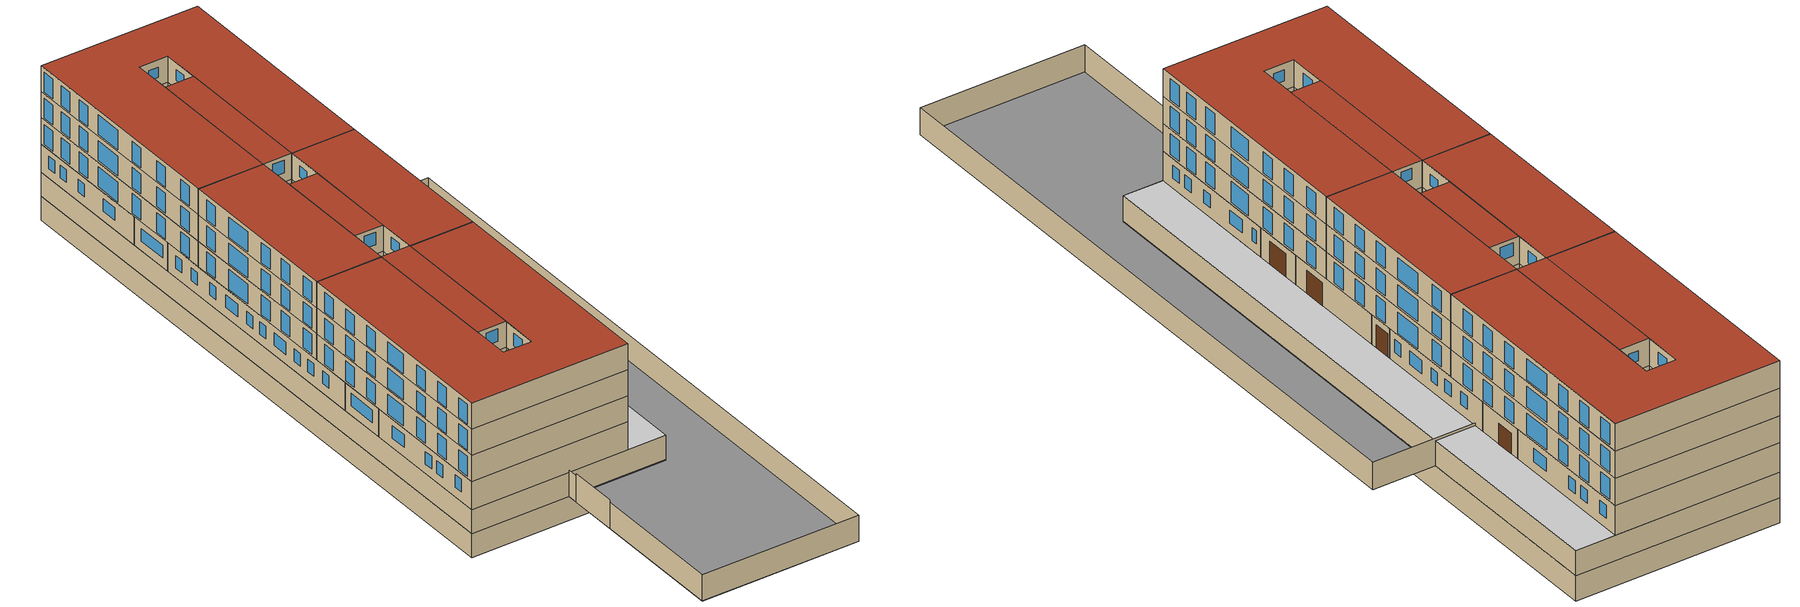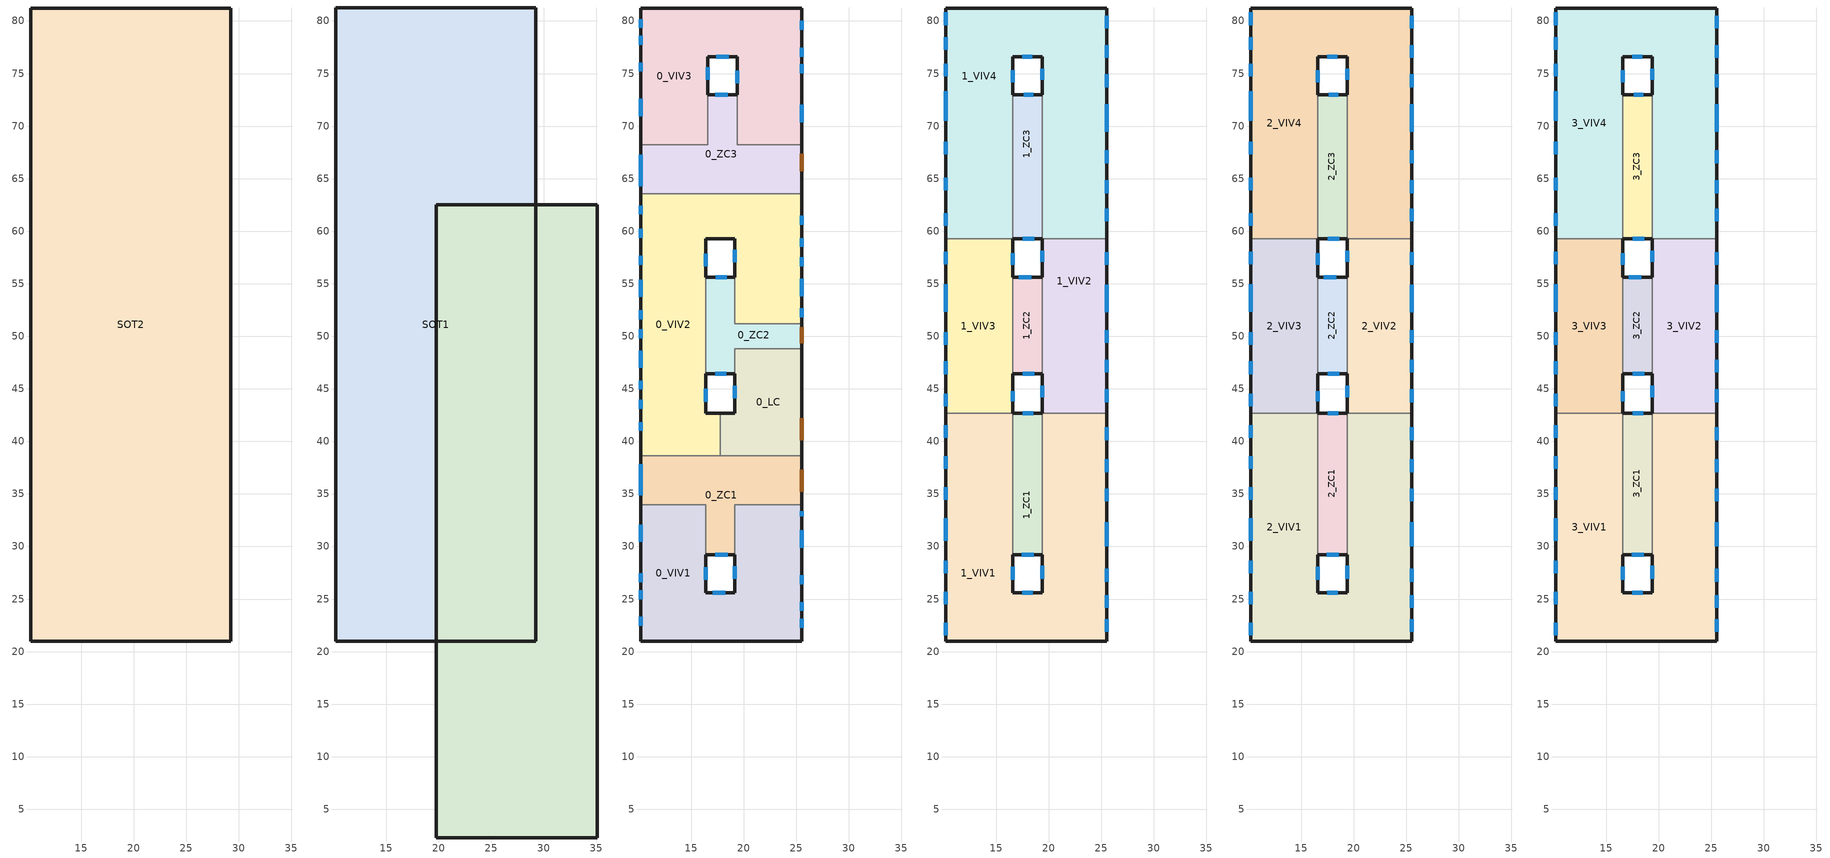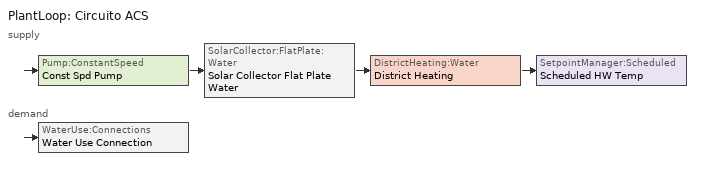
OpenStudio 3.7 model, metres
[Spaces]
SOT2
 floor ground: 29.24,81.24 29.24,20.97 10.24,20.97 10.24,81.24 z-2.3
 wall ground (CTE_Ref_Muro Exterior_zona D): 10.24,81.24 10.24,20.97 29.24,20.97 29.24,81.24 10.24,81.24 z-2.3:0

 floor ground: 35.07,62.53 35.07,2.26 19.77,2.26 19.77,62.53 z0; 35.07,62.53 35.07,2.26 19.77,2.26 19.77,62.53 z0
 wall outside: 19.77,19.93 19.77,15.28 z0:2.7; 19.77,62.53 19.77,2.26 35.07,2.26 35.07,62.53 19.77,62.53 z0:2.5
SOT1
 floor to SOT2: 29.24,81.24 29.24,20.97 10.24,20.97 10.24,81.24 z0
 wall ground (CTE_Ref_Muro Exterior_zona D): 10.24,81.24 10.24,20.97 29.24,20.97 29.24,81.24 z0:2.3
 wall ground (CTE_Ref_Muro Exterior_zona E): 29.24,81.24 10.24,81.24 z0:2.3
 ceiling ground (CTE_Ref_Muro Exterior_zona D): 29.24,20.97 29.24,81.24 25.54,81.24 25.54,20.97 z2.3
 roof outside: 19.18,25.62 19.18,29.21 16.39,29.21 16.39,25.62 z2.3; 19.18,42.69 19.18,46.42 16.39,46.42 16.39,42.69 z2.3; 19.18,55.63 19.18,59.27 16.39,59.27 16.39,55.63 z2.3; 19.39,73 19.39,76.59 16.6,76.59 16.6,73 z2.3
0_VIV3
 floor to SOT1: 10.24,68.22 10.24,81.24 25.54,81.24 25.54,68.22 19.39,68.22 19.39,76.59 16.6,76.59 16.6,68.22 z2.3
 wall outside: 16.6,73 16.6,76.59 19.39,76.59 19.39,73 / 25.54,68.22 25.54,81.24 10.24,81.24 10.24,68.22 z2.3:5
 wall to 0_ZC3: 19.39,73 19.39,68.22 25.54,68.22 / 10.24,68.22 16.6,68.22 16.6,73 z2.3:5
 window: 10.24,72.58 10.24,70.93 / 19.39,75.28 19.39,74.08 / 10.24,78.58 10.24,77.74 / 10.24,76.04 10.24,75.2 / 16.6,74.4 16.6,75.6 / 17.41,76.59 18.61,76.59 / 25.54,75.02 25.54,75.87 / 25.54,79.16 25.54,80 / 10.24,80.18 10.24,79.33 / 25.54,70.37 25.54,72.02 / 25.54,76.62 25.54,77.46 z3.2:4.4
0_ZC3
 floor to SOT1: 10.24,63.57 10.24,68.22 16.6,68.22 16.6,73 19.39,73 19.39,68.22 25.54,68.22 25.54,63.57 z2.3
 wall outside: 19.39,73 16.6,73 / 10.24,68.22 10.24,63.57 / 25.54,63.57 25.54,68.22 z2.3:5
 wall to 0_VIV2: 10.24,63.57 25.54,63.57 z2.3:5
 window: 10.24,67.25 10.24,64.26 / 18.5,73 17.3,73 z3.2:4.4
 door: 25.54,65.72 25.54,67.37 z2.3:4.19
0_VIV2
 floor to SOT1: 25.54,63.57 25.54,51.18 19.18,51.18 19.18,59.27 16.39,59.27 16.39,42.69 17.78,42.69 17.78,38.64 10.24,38.64 10.24,63.57 z2.3
 wall outside: 17.78,42.69 16.39,42.69 16.39,46.42 / 16.39,55.63 16.39,59.27 19.18,59.27 19.18,55.63 / 25.54,51.18 25.54,63.57 / 10.24,63.57 10.24,38.64 z2.3:5
 wall to 0_ZC2: 19.18,55.63 19.18,51.18 25.54,51.18 / 16.39,46.42 16.39,55.63 z2.3:5
 wall to 0_ZC1: 10.24,38.64 17.78,38.64 z2.3:5
 wall to 0_LC: 17.78,38.64 17.78,42.69 z2.3:5
 window: 25.54,53.81 25.54,55.46 / 10.24,60.24 10.24,59.39 / 25.54,51.81 25.54,52.65 / 25.54,60.62 25.54,61.46 / 25.54,58.5 25.54,59.34 / 10.24,41.83 10.24,40.99 / 10.24,62.44 10.24,61.59 / 10.24,57.65 10.24,56.8 / 25.54,56.67 25.54,57.51 / 16.39,56.64 16.39,57.84 / 10.24,50.65 10.24,49.8 / 10.24,45.78 10.24,44.94 / 10.24,55.4 10.24,53.75 / 10.24,43.95 10.24,43.11 / 16.39,43.79 16.39,44.99 / 10.24,52.47 10.24,51.63 / 19.18,58.23 19.18,57.03 / 10.24,48.65 10.24,47 z3.2:4.4
 roof outside: 19.18,55.63 19.39,55.63 19.39,59.27 19.18,59.27 z5
0_ZC2
 floor to SOT1: 19.18,55.63 19.18,51.18 25.54,51.18 25.54,48.8 19.18,48.8 19.18,46.42 16.39,46.42 16.39,55.63 z2.3
 wall outside: 16.39,46.42 19.18,46.42 / 19.18,55.63 16.39,55.63 / 25.54,48.8 25.54,51.18 z2.3:5
 wall to 0_LC: 19.18,46.42 19.18,48.8 25.54,48.8 z2.3:5
 window: 18.4,55.63 17.33,55.63 z3.24:4.31; 17.3,46.42 18.34,46.42 z3.34:4.38
 door: 25.54,49.35 25.54,50.88 z2.3:4.4
0_LC
 floor to SOT1: 25.54,48.8 25.54,38.64 17.78,38.64 17.78,42.69 19.18,42.69 19.18,48.8 z2.3
 wall outside: 19.18,46.42 19.18,42.69 17.78,42.69 / 25.54,38.64 25.54,48.8 z2.3:5
 wall to 0_ZC1: 17.78,38.64 25.54,38.64 z2.3:5
 window: 19.18,45.3 19.18,44.1 z3.2:4.4
 door: 25.54,40.08 25.54,42.18 z2.3:4.4
 roof outside: 19.18,42.69 19.39,42.69 19.39,46.42 19.18,46.42 z5
0_ZC1
 floor to SOT1: 25.54,38.64 25.54,33.99 19.18,33.99 19.18,29.21 16.39,29.21 16.39,33.99 10.24,33.99 10.24,38.64 z2.3
 wall outside: 25.54,33.99 25.54,38.64 / 10.24,38.64 10.24,33.99 / 16.39,29.21 19.18,29.21 z2.3:5
 wall to 0_VIV1: 19.18,29.21 19.18,33.99 25.54,33.99 / 10.24,33.99 16.39,33.99 16.39,29.21 z2.3:5
 window: 10.24,37.84 10.24,34.85 / 17.31,29.21 18.51,29.21 z3.2:4.4
 door: 25.54,35.21 25.54,37.31 z2.3:4.4
0_VIV1
 floor to SOT1: 25.54,33.99 25.54,20.97 10.24,20.97 10.24,33.99 16.39,33.99 16.39,25.62 19.18,25.62 19.18,33.99 z2.3
 wall outside: 19.18,29.21 19.18,25.62 16.39,25.62 16.39,29.21 / 10.24,33.99 10.24,20.97 25.54,20.97 25.54,33.99 z2.3:5
 window: 10.24,32.08 10.24,30.43 / 16.39,26.84 16.39,28.04 / 19.18,28.11 19.18,26.91 / 10.24,23.29 10.24,22.45 / 10.24,27.43 10.24,26.58 / 25.54,29.87 25.54,31.52 / 18.27,25.62 17.07,25.62 / 25.54,32.87 25.54,33.36 / 25.54,26.41 25.54,27.25 / 10.24,25.83 10.24,24.99 / 25.54,22.27 25.54,23.12 / 25.54,23.87 25.54,24.71 z3.2:4.4
 roof outside: 19.39,25.62 19.39,29.21 19.18,29.21 19.18,25.62 z5
1_VIV1
 floor to 0_VIV1: 10.24,20.97 10.24,33.99 16.39,33.99 16.39,25.62 19.39,25.62 19.39,33.99 25.54,33.99 25.54,20.97 z5
 floor ground: 16.39,25.62 16.39,29.21 16.6,29.21 16.6,25.62 z5
 floor to 0_VIV2: 10.24,38.64 10.24,42.69 16.6,42.69 16.6,38.64 z5
 floor to 0_ZC1: 19.39,33.99 19.39,38.64 25.54,38.64 25.54,33.99 z5; 16.39,29.21 16.39,33.99 10.24,33.99 10.24,38.64 16.6,38.64 16.6,29.21 z5
 floor to 0_LC: 19.39,38.64 19.39,42.69 25.54,42.69 25.54,38.64 z5
 wall outside: 10.24,42.69 10.24,20.97 25.54,20.97 25.54,42.69 / 19.39,29.21 19.39,25.62 16.6,25.62 16.6,29.21 z5:7.5
 wall to 1_ZC1: 19.39,42.69 19.39,29.21 / 16.6,29.21 16.6,42.69 z5:7.5
 wall to 1_VIV2: 25.54,42.69 19.39,42.69 z5:7.5
 wall to 1_VIV3: 16.6,42.69 10.24,42.69 z5:7.5
 window: 18.5,25.62 17.48,25.62 z5.89:6.91; 19.39,28.17 19.39,26.93 z5.7:6.94; 16.6,26.85 16.6,28.08 z5.7:6.93; 25.54,21.89 25.54,23.09 / 25.54,24.15 25.54,25.35 / 25.54,26.66 25.54,27.86 / 25.54,30.02 25.54,32.32 / 25.54,34.32 25.54,35.52 / 25.54,37.08 25.54,38.28 / 25.54,40.13 25.54,41.33 / 10.24,41.55 10.24,40.35 / 10.24,38.59 10.24,37.39 / 10.24,35.64 10.24,34.44 / 10.24,32.69 10.24,30.53 / 10.24,28.66 10.24,27.46 / 10.24,25.71 10.24,24.51 / 10.24,22.76 10.24,21.56 z5.2:7.1
1_ZC1
 floor to 0_LC: 19.39,42.69 19.39,38.64 17.78,38.64 17.78,42.69 z5
 floor to 0_ZC1: 19.39,38.64 19.39,33.99 19.18,33.99 19.18,29.21 16.6,29.21 16.6,38.64 z5
 floor to 0_VIV1: 19.39,33.99 19.39,29.21 19.18,29.21 19.18,33.99 z5
 floor to 0_VIV2: 17.78,42.69 17.78,38.64 16.6,38.64 16.6,42.69 z5
 wall outside: 19.39,42.69 16.6,42.69 / 16.6,29.21 19.39,29.21 z5:7.5
 window: 18.55,42.69 17.55,42.69 z6.1:7.1; 17.46,29.21,7.1 17.45,29.21,5.9 18.57,29.21,5.9 18.58,29.21,7.1
1_ZC3
 floor to 0_VIV2: 19.39,63.57 19.39,59.27 16.6,59.27 16.6,63.57 z5
 floor to 0_ZC3: 19.39,73 19.39,63.57 16.6,63.57 16.6,73 z5
 wall outside: 16.6,59.27 19.39,59.27 / 19.39,73 16.6,73 z5:7.5
 wall to 1_VIV4: 19.39,59.27 19.39,73 / 16.6,73 16.6,59.27 z5:7.5
 window: 17.53,59.27 18.65,59.27 z5.91:7.11; 18.55,73 17.64,73 z5.88:6.79
1_ZC2
 floor to 0_LC: 19.39,48.8 19.39,46.42 19.18,46.42 19.18,48.8 z5
 floor to 0_ZC2: 19.18,55.63 19.18,51.18 19.39,51.18 19.39,48.8 19.18,48.8 19.18,46.42 16.6,46.42 16.6,55.63 z5
 floor to 0_VIV2: 19.39,55.63 19.39,51.18 19.18,51.18 19.18,55.63 z5
 wall outside: 19.39,55.63 16.6,55.63 / 16.6,46.42 19.39,46.42 z5:7.5
 wall to 1_VIV3: 16.6,55.63 16.6,46.42 z5:7.5
 wall to 1_VIV2: 19.39,46.42 19.39,55.63 z5:7.5
 window: 18.35,55.63 17.15,55.63 z5.9:7.1; 17.53,46.42,7.11 17.52,46.42,5.91 18.64,46.42,5.91 18.65,46.42,7.11
1_VIV2
 floor to 0_LC: 25.54,48.8 25.54,42.69 19.39,42.69 19.39,48.8 z5
 floor to 0_VIV2: 25.54,59.27 25.54,51.18 19.39,51.18 19.39,59.27 z5
 floor to 0_ZC2: 25.54,51.18 25.54,48.8 19.39,48.8 19.39,51.18 z5
 wall outside: 25.54,42.69 25.54,59.27 / 19.39,59.27 19.39,55.63 / 19.39,46.42 19.39,42.69 z5:7.5
 wall to 1_VIV4: 25.54,59.27 19.39,59.27 z5:7.5
 window: 19.39,45.28 19.39,44.19 z5.85:6.94; 19.39,58.14 19.39,57.11 z5.86:6.89; 25.54,43.75 25.54,44.95 / 25.54,46.58 25.54,47.78 / 25.54,49.37 25.54,50.57 / 25.54,52.26 25.54,54.88 / 25.54,56.82 25.54,58.02 z5.2:7.1
1_VIV3
 floor ground: 16.6,46.42 16.6,42.69 16.39,42.69 16.39,46.42 z5; 16.6,59.27 16.6,55.63 16.39,55.63 16.39,59.27 z5
 floor to 0_ZC2: 16.6,55.63 16.6,46.42 16.39,46.42 16.39,55.63 z5
 floor to 0_VIV2: 16.39,59.27 16.39,42.69 10.24,42.69 10.24,59.27 z5
 wall outside: 10.24,59.27 10.24,42.69 / 16.6,55.63 16.6,59.27 / 16.6,42.69 16.6,46.42 z5:7.5
 wall to 1_VIV4: 16.6,59.27 10.24,59.27 z5:7.5
 window: 16.6,43.8 16.6,44.79 z5.82:6.81; 16.6,56.83 16.6,57.91 z5.73:6.81; 10.24,58.07 10.24,56.87 / 10.24,54.96 10.24,52.33 / 10.24,50.41 10.24,49.21 / 10.24,47.61 10.24,46.41 / 10.24,44.55 10.24,43.35 z5.2:7.1
1_VIV4
 floor to 0_VIV2: 16.6,63.57 16.6,59.27 10.24,59.27 10.24,63.57 z5; 25.54,63.57 25.54,59.27 19.39,59.27 19.39,63.57 z5
 floor to 0_VIV3: 25.54,81.24 25.54,68.22 19.39,68.22 19.39,76.59 16.6,76.59 16.6,68.22 10.24,68.22 10.24,81.24 z5
 floor to 0_ZC3: 25.54,68.22 25.54,63.57 19.39,63.57 19.39,68.22 z5; 16.6,68.22 16.6,63.57 10.24,63.57 10.24,68.22 z5
 wall outside: 25.54,59.27 25.54,81.24 10.24,81.24 10.24,59.27 / 16.6,73 16.6,76.59 19.39,76.59 19.39,73 z5:7.5
 window: 16.6,74.18 16.6,75.31 z5.76:6.89; 17.49,76.59 18.46,76.59 z5.82:6.79; 19.39,75.44 19.39,74.41 z5.78:6.81; 25.54,60.94 25.54,62.14 / 25.54,63.63 25.54,64.83 / 25.54,66.49 25.54,67.69 / 25.54,73.71 25.54,74.91 / 25.54,76.5 25.54,77.7 / 25.54,79.31 25.54,80.51 / 25.54,69.44 25.54,72.07 / 10.24,80.82 10.24,79.62 / 10.24,78.46 10.24,77.26 / 10.24,75.93 10.24,74.73 / 10.24,73.3 10.24,70.51 / 10.24,68.5 10.24,67.3 / 10.24,65.08 10.24,63.88 / 10.24,61.7 10.24,60.5 z5.2:7.1
2_VIV1
 floor to 1_VIV1: 10.24,20.97 10.24,42.69 16.6,42.69 16.6,25.62 19.39,25.62 19.39,42.69 25.54,42.69 25.54,20.97 z7.5
 wall outside: 10.24,42.69 10.24,20.97 25.54,20.97 25.54,42.69 / 19.39,29.21 19.39,25.62 16.6,25.62 16.6,29.21 z7.5:10
 wall to 2_VIV2: 25.54,42.69 19.39,42.69 z7.5:10
 wall to 2_VIV3: 16.6,42.69 10.24,42.69 z7.5:10
 wall to 2_ZC1: 19.39,42.69 19.39,29.21 / 16.6,29.21 16.6,42.69 z7.5:10
 window: 25.54,40.13 25.54,41.33 / 10.24,32.69 10.24,30.53 / 25.54,37.08 25.54,38.28 / 10.24,41.55 10.24,40.35 / 25.54,34.32 25.54,35.52 / 10.24,25.71 10.24,24.51 / 10.24,35.64 10.24,34.44 / 10.24,38.59 10.24,37.39 / 25.54,26.66 25.54,27.86 / 25.54,21.89 25.54,23.09 / 25.54,24.15 25.54,25.35 / 25.54,30.02 25.54,32.32 / 10.24,22.76 10.24,21.56 / 10.24,28.66 10.24,27.46 z7.7:9.6; 16.6,26.85 16.6,28.08 z8.2:9.43; 18.5,25.62 17.48,25.62 z8.39:9.41; 19.39,28.17 19.39,26.93 z8.2:9.44
2_VIV4
 floor to 1_VIV4: 25.54,81.24 25.54,59.27 19.39,59.27 19.39,76.59 16.6,76.59 16.6,59.27 10.24,59.27 10.24,81.24 z7.5
 wall outside: 16.6,73 16.6,76.59 19.39,76.59 19.39,73 / 25.54,59.27 25.54,81.24 10.24,81.24 10.24,59.27 z7.5:10
 wall to 2_VIV3: 10.24,59.27 16.6,59.27 z7.5:10
 wall to 2_ZC3: 19.39,73 19.39,59.27 / 16.6,59.27 16.6,73 z7.5:10
 wall to 2_VIV2: 19.39,59.27 25.54,59.27 z7.5:10
 window: 25.54,63.63 25.54,64.83 / 10.24,68.5 10.24,67.3 / 25.54,76.5 25.54,77.7 / 25.54,79.31 25.54,80.51 / 10.24,65.08 10.24,63.88 / 25.54,66.49 25.54,67.69 / 10.24,75.93 10.24,74.73 / 10.24,78.46 10.24,77.26 / 25.54,69.44 25.54,72.07 / 25.54,60.94 25.54,62.14 / 25.54,73.71 25.54,74.91 / 10.24,73.3 10.24,70.51 / 10.24,61.7 10.24,60.5 / 10.24,80.82 10.24,79.62 z7.7:9.6; 17.49,76.59 18.46,76.59 z8.32:9.29; 19.39,75.44 19.39,74.41 z8.28:9.31; 16.6,74.18 16.6,75.31 z8.26:9.39
2_VIV3
 floor to 1_VIV3: 16.6,59.27 16.6,42.69 10.24,42.69 10.24,59.27 z7.5
 wall outside: 16.6,42.69 16.6,46.42 / 10.24,59.27 10.24,42.69 / 16.6,55.63 16.6,59.27 z7.5:10
 wall to 2_ZC2: 16.6,46.42 16.6,55.63 z7.5:10
 window: 10.24,58.07 10.24,56.87 / 10.24,54.96 10.24,52.33 / 10.24,50.41 10.24,49.21 / 10.24,44.55 10.24,43.35 / 10.24,47.61 10.24,46.41 z7.7:9.6; 16.6,43.8 16.6,44.79 z8.32:9.31; 16.6,56.83 16.6,57.91 z8.23:9.31
2_VIV2
 floor to 1_VIV2: 25.54,59.27 25.54,42.69 19.39,42.69 19.39,59.27 z7.5
 wall outside: 19.39,59.27 19.39,55.63 / 25.54,42.69 25.54,59.27 / 19.39,46.42 19.39,42.69 z7.5:10
 wall to 2_ZC2: 19.39,55.63 19.39,46.42 z7.5:10
 window: 19.39,45.28 19.39,44.19 z8.35:9.44; 25.54,46.58 25.54,47.78 / 25.54,49.37 25.54,50.57 / 25.54,43.75 25.54,44.95 / 25.54,56.82 25.54,58.02 / 25.54,52.26 25.54,54.88 z7.7:9.6; 19.39,58.14 19.39,57.11 z8.36:9.39
2_ZC3
 floor to 1_ZC3: 19.39,73 19.39,59.27 16.6,59.27 16.6,73 z7.5
 wall outside: 16.6,59.27 19.39,59.27 / 19.39,73 16.6,73 z7.5:10
 window: 17.53,59.27 18.65,59.27 z8.41:9.61; 18.55,73 17.64,73 z8.38:9.29
2_ZC2
 floor to 1_ZC2: 19.39,55.63 19.39,46.42 16.6,46.42 16.6,55.63 z7.5
 wall outside: 19.39,55.63 16.6,55.63 / 16.6,46.42 19.39,46.42 z7.5:10
 window: 18.35,55.63 17.15,55.63 z8.4:9.6; 17.53,46.42,9.61 17.52,46.42,8.41 18.64,46.42,8.41 18.65,46.42,9.61
2_ZC1
 floor to 1_ZC1: 19.39,42.69 19.39,29.21 16.6,29.21 16.6,42.69 z7.5
 wall outside: 16.6,29.21 19.39,29.21 / 19.39,42.69 16.6,42.69 z7.5:10
 window: 18.55,42.69 17.55,42.69 z8.6:9.6; 17.46,29.21,9.6 17.45,29.21,8.4 18.57,29.21,8.4 18.58,29.21,9.6
3_VIV2
 floor to 2_VIV2: 25.54,59.27 25.54,42.69 19.39,42.69 19.39,59.27 z10
 wall outside: 19.39,59.27 19.39,55.63 / 25.54,42.69 25.54,59.27 / 19.39,46.42 19.39,42.69 z10:12.5
 wall to 3_ZC2: 19.39,55.63 19.39,46.42 z10:12.5
 wall to 3_VIV1: 19.39,42.69 25.54,42.69 z10:12.5
 wall to 3_VIV4: 25.54,59.27 19.39,59.27 z10:12.5
 window: 19.39,45.28 19.39,44.19 z10.85:11.94; 25.54,46.58 25.54,47.78 / 25.54,49.37 25.54,50.57 / 25.54,43.75 25.54,44.95 / 25.54,56.82 25.54,58.02 / 25.54,52.26 25.54,54.88 z10.2:12.1; 19.39,58.14 19.39,57.11 z10.86:11.89
 roof outside: 25.54,42.69 25.54,59.27 19.39,59.27 19.39,42.69 z12.5
3_ZC3
 floor to 2_ZC3: 19.39,73 19.39,59.27 16.6,59.27 16.6,73 z10
 wall outside: 16.6,59.27 19.39,59.27 / 19.39,73 16.6,73 z10:12.5
 wall to 3_VIV4: 19.39,59.27 19.39,73 / 16.6,73 16.6,59.27 z10:12.5
 window: 17.53,59.27 18.65,59.27 z10.91:12.11; 18.55,73 17.64,73 z10.88:11.79
 roof outside: 19.39,59.27 19.39,73 16.6,73 16.6,59.27 z12.5
3_VIV4
 floor to 2_VIV4: 25.54,81.24 25.54,59.27 19.39,59.27 19.39,76.59 16.6,76.59 16.6,59.27 10.24,59.27 10.24,81.24 z10
 wall outside: 16.6,73 16.6,76.59 19.39,76.59 19.39,73 / 25.54,59.27 25.54,81.24 10.24,81.24 10.24,59.27 z10:12.5
 wall to 3_VIV3: 10.24,59.27 16.6,59.27 z10:12.5
 window: 25.54,63.63 25.54,64.83 / 10.24,68.5 10.24,67.3 / 25.54,76.5 25.54,77.7 / 25.54,79.31 25.54,80.51 / 10.24,65.08 10.24,63.88 / 25.54,66.49 25.54,67.69 / 10.24,75.93 10.24,74.73 / 10.24,78.46 10.24,77.26 / 25.54,69.44 25.54,72.07 / 25.54,60.94 25.54,62.14 / 25.54,73.71 25.54,74.91 / 10.24,73.3 10.24,70.51 / 10.24,61.7 10.24,60.5 / 10.24,80.82 10.24,79.62 z10.2:12.1; 17.49,76.59 18.46,76.59 z10.82:11.79; 19.39,75.44 19.39,74.41 z10.78:11.81; 16.6,74.18 16.6,75.31 z10.76:11.89
 roof outside: 25.54,59.27 25.54,81.24 10.24,81.24 10.24,59.27 16.6,59.27 16.6,76.59 19.39,76.59 19.39,59.27 z12.5
3_ZC1
 floor to 2_ZC1: 19.39,42.69 19.39,29.21 16.6,29.21 16.6,42.69 z10
 wall outside: 16.6,29.21 19.39,29.21 / 19.39,42.69 16.6,42.69 z10:12.5
 wall to 3_VIV1: 19.39,29.21 19.39,42.69 / 16.6,42.69 16.6,29.21 z10:12.5
 window: 18.55,42.69 17.55,42.69 z11.1:12.1; 17.46,29.21,12.1 17.45,29.21,10.9 18.57,29.21,10.9 18.58,29.21,12.1
 roof outside: 19.39,29.21 19.39,42.69 16.6,42.69 16.6,29.21 z12.5
3_VIV3
 floor to 2_VIV3: 16.6,59.27 16.6,42.69 10.24,42.69 10.24,59.27 z10
 wall outside: 16.6,42.69 16.6,46.42 / 10.24,59.27 10.24,42.69 / 16.6,55.63 16.6,59.27 z10:12.5
 wall to 3_ZC2: 16.6,46.42 16.6,55.63 z10:12.5
 wall to 3_VIV1: 10.24,42.69 16.6,42.69 z10:12.5
 window: 10.24,58.07 10.24,56.87 / 10.24,54.96 10.24,52.33 / 10.24,50.41 10.24,49.21 / 10.24,44.55 10.24,43.35 / 10.24,47.61 10.24,46.41 z10.2:12.1; 16.6,43.8 16.6,44.79 z10.82:11.81; 16.6,56.83 16.6,57.91 z10.73:11.81
 roof outside: 16.6,42.69 16.6,59.27 10.24,59.27 10.24,42.69 z12.5
3_ZC2
 floor to 2_ZC2: 19.39,55.63 19.39,46.42 16.6,46.42 16.6,55.63 z10
 wall outside: 19.39,55.63 16.6,55.63 / 16.6,46.42 19.39,46.42 z10:12.5
 window: 18.35,55.63 17.15,55.63 z10.9:12.1; 17.53,46.42,12.11 17.52,46.42,10.91 18.64,46.42,10.91 18.65,46.42,12.11
 roof outside: 19.39,46.42 19.39,55.63 16.6,55.63 16.6,46.42 z12.5
3_VIV1
 floor to 2_VIV1: 10.24,20.97 10.24,42.69 16.6,42.69 16.6,25.62 19.39,25.62 19.39,42.69 25.54,42.69 25.54,20.97 z10
 wall outside: 10.24,42.69 10.24,20.97 25.54,20.97 25.54,42.69 / 19.39,29.21 19.39,25.62 16.6,25.62 16.6,29.21 z10:12.5
 window: 25.54,40.13 25.54,41.33 / 10.24,32.69 10.24,30.53 / 25.54,37.08 25.54,38.28 / 10.24,41.55 10.24,40.35 / 25.54,34.32 25.54,35.52 / 10.24,25.71 10.24,24.51 / 10.24,35.64 10.24,34.44 / 10.24,38.59 10.24,37.39 / 25.54,26.66 25.54,27.86 / 25.54,21.89 25.54,23.09 / 25.54,24.15 25.54,25.35 / 25.54,30.02 25.54,32.32 / 10.24,22.76 10.24,21.56 / 10.24,28.66 10.24,27.46 z10.2:12.1; 16.6,26.85 16.6,28.08 z10.7:11.93; 18.5,25.62 17.48,25.62 z10.89:11.91; 19.39,28.17 19.39,26.93 z10.7:11.94
 roof outside: 10.24,42.69 10.24,20.97 25.54,20.97 25.54,42.69 19.39,42.69 19.39,25.62 16.6,25.62 16.6,42.69 z12.5
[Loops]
PlantLoop 'Circuito ACS'
 supply: Pump:ConstantSpeed 'Const Spd Pump' > SolarCollector:FlatPlate:Water 'Solar Collector Flat Plate Water' > DistrictHeating:Water 'District Heating' > SetpointManager:Scheduled 'Scheduled HW Temp'
 demand: WaterUse:Connections 'Water Use Connection'
[Site]
D3_peninsula: Latitude {deg}=40.68; Longitude {deg}=-4.13; Time Zone {hr}=1; Elevation {m}=667; Terrain=City
[Building]
CTE_PLURIF_BLOQUE_4_ALTURAS: North Axis {deg}=0; Space Type=CTE_AR24B; Default Construction Set=CTE_EdificioReferencia_zonaD; Default Schedule Set=CTE_R24B; Standards Number of Stories=6; Standards Number of Above Ground Stories=4; Nominal Floor to Ceiling Height {m}=2.5
[ClimateZones]
Climate Zone Institution Name 1=ASHRAE; Climate Zone Document Name 1=ANSI/ASHRAE Standard 169; Climate Zone Document Year 1=2006; Climate Zone Institution Name 2=CEC; Climate Zone Document Name 2=California Climate Zone Descriptions; Climate Zone Document Year 2=1995
[SizingPeriod:DesignDay] Barometric Pressure {Pa}=100965; Wind Speed {m/s}=2.8; Wind Direction {deg}=0; Rain Indicator=No; Snow Indicator=No; Day of Month=15; Humidity Condition Type=DewPoint; Dry-Bulb Temperature Range Modifier Type=DefaultMultipliers; Solar Model Indicator=ASHRAEClearSky
Name | Maximum Dry-Bulb Temperature {C} | Daily Dry-Bulb Temperature Range {deltaC} | Sky Clearness | Month | Day Type | Daylight Saving Time Indicator | Wetbulb or DewPoint at Maximum Dry-Bulb {C}
Winter 0.4% Dry Bulb Temperature | 6.7 | 9.8 | 0 | 1 | WinterDesignDay | No | -4.9
Summer 99.6% Dry Bulb Temperature | 34.1 | 12.6 | 1 | 7 | SummerDesignDay | Yes | 10.7
[Material] Thermal Absorptance=0.6; Solar Absorptance=0.6; Visible Absorptance=0.6
Name | Roughness | Thickness {m} | Conductivity {W/m-K} | Density {kg/m3} | Specific Heat {J/kg-K}
0_Mobiliario_Residencial | MediumRough | 0.1 | 1000 | 450 | 1200
FU entrevigado cerámico [h 250 mm] | Rough | 0.25 | 0.893 | 1220 | 1000
Hormigón con otros áridos ligeros [d 1600] | Rough | 0.02 | 0.59 | 1600 | 1000
Losa maciza de hormigón [d 2500 / h 200 mm] | Rough | 0.2 | 2.5 | 2500 | 1000
Mortero de cemento o cal para albañilería y para revoco o enlucido [1800 < d < 2000] | Rough | 0.02 | 1.3 | 1900 | 1000
Plaqueta o baldosa cerámica | Rough | 0.02 | 1 | 2000 | 800
CTE_Ref_FU entrevigado cerámico [h 250 mm] | Rough | 0.25 | 1.67 | 1660 | 1000
CTE_Ref_Mortero de cemento o cal para albañilería y para revoco o enlucido [1800 < d < 2000] | Rough | 0.015 | 1.3 | 1900 | 1000
CTE_Ref_Plaqueta o baldosa cerámica | Rough | 0.015 | 1 | 2000 | 800
CTE_Ref_Enlucido de yeso [1000 < d < 1300] | Rough | 0.015 | 0.57 | 1100 | 1000
CTE_Ref_Fábrica de ladrillo cerámico perforado de medio pie [80 mm < G <= 100 mm] | Rough | 0.115 | 0.5 | 900 | 1000
CTE_Ref_Fábrica de tabique cerámico de LH sencillo [40 mm < e < 60 mm] | Rough | 0.04 | 0.4 | 920 | 1000
[WindowMaterial:SimpleGlazingSystem]
CTE_Ref_Vidrio_zona D_1.31: U-Factor {W/m2-K}=1.31; Solar Heat Gain Coefficient=0.75
[WindowMaterial:Shade]
CTE_Sombra estacional_Persiana: Solar Transmittance=0.7; Solar Reflectance=0.1; Visible Transmittance=0.7; Visible Reflectance=0.1; Thermal Hemispherical Emissivity=0.15; Thermal Transmittance=0.7; Thickness {m}=0.000999998; Conductivity {W/m-K}=0.1; Shade to Glass Distance {m}=0.05; Airflow Permeability=0.7
[Material:NoMass] Roughness=Smooth; Thermal Absorptance=0.6; Solar Absorptance=0.6; Visible Absorptance=0.6
Name | Thermal Resistance {m2-K/W}
Material Aislamiento Referencia Zona D_Cubiertas | 2.224
Material Aislamiento Referencia Zona D_Muros | 0.977
Material Aislamiento Referencia Zona D_Suelos | 1.764
Material Aislamiento Referencia Zona E_Muros | 1.216
[Construction]
CTE_Ref_Huecos_zona D: CTE_Ref_Vidrio_zona D_1.31
CTE_Ref_Huecos_zona D_con_persiana: CTE_Sombra estacional_Persiana, CTE_Ref_Vidrio_zona D_1.31
CTE_Ref_Cubierta_zona D: Plaqueta o baldosa cerámica, Mortero de cemento o cal para albañilería y para revoco o enlucido [1800 < d < 2000], Material Aislamiento Referencia Zona D_Cubiertas, Hormigón con otros áridos ligeros [d 1600], FU entrevigado cerámico [h 250 mm]
CTE_Ref_Forjado interior_Suelo: CTE_Ref_FU entrevigado cerámico [h 250 mm], CTE_Ref_Mortero de cemento o cal para albañilería y para revoco o enlucido [1800 < d < 2000], CTE_Ref_Plaqueta o baldosa cerámica
CTE_Ref_Forjado interior_Techo: CTE_Ref_Plaqueta o baldosa cerámica, CTE_Ref_Mortero de cemento o cal para albañilería y para revoco o enlucido [1800 < d < 2000], CTE_Ref_FU entrevigado cerámico [h 250 mm]
CTE_Ref_Muro Exterior_zona D: CTE_Ref_Mortero de cemento o cal para albañilería y para revoco o enlucido [1800 < d < 2000], CTE_Ref_Fábrica de ladrillo cerámico perforado de medio pie [80 mm < G <= 100 mm], Material Aislamiento Referencia Zona D_Muros, CTE_Ref_Fábrica de tabique cerámico de LH sencillo [40 mm < e < 60 mm], CTE_Ref_Enlucido de yeso [1000 < d < 1300]
CTE_Ref_Muro Exterior_zona E: CTE_Ref_Mortero de cemento o cal para albañilería y para revoco o enlucido [1800 < d < 2000], CTE_Ref_Fábrica de ladrillo cerámico perforado de medio pie [80 mm < G <= 100 mm], Material Aislamiento Referencia Zona E_Muros, CTE_Ref_Fábrica de tabique cerámico de LH sencillo [40 mm < e < 60 mm], CTE_Ref_Enlucido de yeso [1000 < d < 1300]
CTE_Ref_Partición interior: CTE_Ref_Enlucido de yeso [1000 < d < 1300], CTE_Ref_Fábrica de tabique cerámico de LH sencillo [40 mm < e < 60 mm], CTE_Ref_Enlucido de yeso [1000 < d < 1300]
CTE_Ref_Suelo_zona D: Losa maciza de hormigón [d 2500 / h 200 mm], Material Aislamiento Referencia Zona D_Suelos, CTE_Ref_Mortero de cemento o cal para albañilería y para revoco o enlucido [1800 < d < 2000], CTE_Ref_Plaqueta o baldosa cerámica
CTE_Res_Mobiliario: 0_Mobiliario_Residencial
[DefaultConstructionSet]
CTE_EdificioReferencia_zonaD: Default Exterior Surface Constructions=Default Surface Constructions 10; Default Interior Surface Constructions=Default Surface Constructions 11; Default Ground Contact Surface Constructions=Default Surface Constructions 12; Default Exterior SubSurface Constructions=Default Sub Surface Constructions 7; Default Interior SubSurface Constructions=Default Sub Surface Constructions 8; Interior Partition Construction=CTE_Ref_Partición interior
[DefaultSurfaceConstructions]
Name | Floor Construction | Wall Construction | Roof Ceiling Construction
Default Surface Constructions 10 | CTE_Ref_Suelo_zona D | CTE_Ref_Muro Exterior_zona D | CTE_Ref_Cubierta_zona D
Default Surface Constructions 11 | CTE_Ref_Forjado interior_Suelo | CTE_Ref_Partición interior | CTE_Ref_Forjado interior_Techo
Default Surface Constructions 12 | CTE_Ref_Suelo_zona D
[DefaultSubSurfaceConstructions]
Name | Fixed Window Construction | Operable Window Construction | Door Construction | Glass Door Construction | Overhead Door Construction | Skylight Construction
Default Sub Surface Constructions 7 | CTE_Ref_Huecos_zona D | CTE_Ref_Huecos_zona D | CTE_Ref_Huecos_zona D | CTE_Ref_Huecos_zona D | CTE_Ref_Huecos_zona D | CTE_Ref_Huecos_zona D
Default Sub Surface Constructions 8
[People:Definition] Fraction Radiant=0.3
Name | Number of People Calculation Method | Space Floor Area per Person {m2/person} | Number of People {people}
CTER24B_QOCUB | Area/Person | 30
CTE_QNOHABIT | People |  | 0
[ElectricEquipment:Definition]
CTER24B_QEQUB: Design Level Calculation Method=Watts/Area; Watts per Space Floor Area {W/m2}=2.2; Fraction Latent=0; Fraction Radiant=0.7; Fraction Lost=0
[DesignSpecification:OutdoorAir]
CTER24B_DVEN: Outdoor Air Method=Sum; Outdoor Air Flow per Person {m3/s-person}=0; Outdoor Air Flow Air Changes per Hour {1/hr}=4; Outdoor Air Flow Rate Fraction Schedule=CTER24B_HVEN
[InternalMass:Definition]
CTER24B_QMOB: Construction=CTE_Res_Mobiliario; Design Level Calculation Method=SurfaceArea/Area; Surface Area per Space Floor Area=1
[WaterUse:Equipment:Definition]
CTER24B_QACS: Peak Flow Rate {m3/s}=1.278e-06; Target Temperature Schedule=CTER24B_ACS_TemperaturaConsumo
[DefaultScheduleSet] Infiltration Schedule=CTER24B_HINF
Name | Number of People Schedule | People Activity Level Schedule | Lighting Schedule | Electric Equipment Schedule | Hot Water Equipment Schedule
CTE_R24B | CTER24B_HOCU | CTER24B_HACT | CTER24B_HILU | CTER24B_HEQU | CTER24B_ACS_Demanda
CTE_NOHABITA | CTE_HNOHABIT
[Lights:Definition]
CTER24B_QILU: Design Level Calculation Method=Watts/Area; Watts per Space Floor Area {W/m2}=2.2; Fraction Radiant=0.8
[SpaceType]
Name | Default Schedule Set | Design Specification Outdoor Air Object
CTE_AR24B | CTE_R24B | CTER24B_DVEN
CTE_NOHABITA | CTE_NOHABITA
[People]
Name | People Definition | Space or SpaceType | Activity Level Schedule
People 1 | CTER24B_QOCUB | CTE_AR24B
People 32 | CTE_QNOHABIT | CTE_NOHABITA | CTER24B_HACT
[Lights]
Lights 1: Lights Definition=CTER24B_QILU; Space or SpaceType=CTE_AR24B
[ElectricEquipment]
Electric Equipment 1: Electric Equipment Definition=CTER24B_QEQUB; Space or SpaceType=CTE_AR24B
[InternalMass]
Internal Mass 1: Internal Mass Definition=CTER24B_QMOB; Space or SpaceType=CTE_AR24B
[ThermostatSetpoint:DualSetpoint] Heating Setpoint Temperature Schedule=CTER24B_TCAL; Cooling Setpoint Temperature Schedule=CTER24B_TREF
Thermostat Setpoint Dual Setpoint 43; Thermostat Setpoint Dual Setpoint 44; Thermostat Setpoint Dual Setpoint 45; Thermostat Setpoint Dual Setpoint 46; Thermostat Setpoint Dual Setpoint 47; Thermostat Setpoint Dual Setpoint 48; Thermostat Setpoint Dual Setpoint 49; Thermostat Setpoint Dual Setpoint 50; Thermostat Setpoint Dual Setpoint 51; Thermostat Setpoint Dual Setpoint 52; Thermostat Setpoint Dual Setpoint 53; Thermostat Setpoint Dual Setpoint 54; Thermostat Setpoint Dual Setpoint 55; Thermostat Setpoint Dual Setpoint 56; Thermostat Setpoint Dual Setpoint 57; Thermostat Setpoint Dual Setpoint 58; Thermostat Setpoint Dual Setpoint 59; Thermostat Setpoint Dual Setpoint 60; Thermostat Setpoint Dual Setpoint 61; Thermostat Setpoint Dual Setpoint 62; Thermostat Setpoint Dual Setpoint 63; Thermostat Setpoint Dual Setpoint 64; Thermostat Setpoint Dual Setpoint 65; Thermostat Setpoint Dual Setpoint 66; Thermostat Setpoint Dual Setpoint 67; Thermostat Setpoint Dual Setpoint 68; Thermostat Setpoint Dual Setpoint 69; Thermostat Setpoint Dual Setpoint 70
[ShadingControl]
Shading Control 117: Shading Type=ExteriorShade; Construction with Shading=CTE_Ref_Huecos_zona D_con_persiana; Shading Device Material=CTE_Sombra estacional_Persiana; Shading Control Type=OnIfScheduleAllows; Schedule=CTER24B_SombraEstacional; Shading Control Is Scheduled=Yes; Multiple Surface Control Type=Sequential; Sub Surface Name 1=Sub Surface 12
[BuildingStory]
Name | Nominal Z Coordinate {m}
Planta 0 | 0
Planta 1 | 2.5
Planta 2 | 5
Planta 3 | 7.5
Sotano -1 | -2.3
Sotano -2 | -4.6
[WaterUse:Equipment] Water Use Equipment Definition=CTER24B_QACS; Flow Rate Fraction Schedule=CTER24B_ACS_Demanda
Name | Space
Water Fixture
Water Fixture 1 | 1_VIV1
[Space] Default Construction Set=CTE_EdificioReferencia_zonaD; Default Schedule Set=CTE_R24B
Name | Space Type | Building Story | Thermal Zone
1_VIV1 | CTE_AR24B | Planta 1 | Thermal Zone: 1_VIV1
1_ZC1 |  | Planta 1 | Thermal Zone: 1_ZC1
1_ZC3 |  | Planta 1 | Thermal Zone: 1_ZC3
1_ZC2 |  | Planta 1 | Thermal Zone: 1_ZC2
1_VIV2 |  | Planta 1 | Thermal Zone: 1_VIV2
1_VIV3 |  | Planta 1 | Thermal Zone: 1_VIV3
1_VIV4 |  | Planta 1 | Thermal Zone: 1_VIV4
2_VIV1 |  | Planta 2 | Thermal Zone: 2_VIV1
2_VIV4 |  | Planta 2 | Thermal Zone: 2_VIV4
2_VIV3 |  | Planta 2 | Thermal Zone: 2_VIV3
2_VIV2 |  | Planta 2 | Thermal Zone: 2_VIV2
2_ZC3 |  | Planta 2 | Thermal Zone: 2_ZC3
2_ZC2 |  | Planta 2 | Thermal Zone: 2_ZC2
2_ZC1 |  | Planta 2 | Thermal Zone: 2_ZC1
3_VIV2 |  | Planta 3 | Thermal Zone: 3_VIV2
3_ZC3 |  | Planta 3 | Thermal Zone: 3_ZC3
3_VIV4 |  | Planta 3 | Thermal Zone: 3_VIV4
3_ZC1 |  | Planta 3 | Thermal Zone: 3_ZC1
3_VIV3 |  | Planta 3 | Thermal Zone: 3_VIV3
3_ZC2 |  | Planta 3 | Thermal Zone: 3_ZC2
3_VIV1 |  | Planta 3 | Thermal Zone: 3_VIV1
SOT1 | CTE_NOHABITA | Sotano -1 | Thermal Zone: SOT1
SOT2 | CTE_NOHABITA | Sotano -2 | Thermal Zone: SOT2
0_VIV3 |  | Planta 0 | Thermal Zone: 0_VIV3
0_ZC3 |  | Planta 0 | Thermal Zone: 0_ZC3
0_VIV2 |  | Planta 0 | Thermal Zone: 0_VIV2
0_ZC2 |  | Planta 0 | Thermal Zone: 0_ZC2
0_LC |  | Planta 0 | Thermal Zone: 0_LC
0_ZC1 |  | Planta 0 | Thermal Zone: 0_ZC1
0_VIV1 |  | Planta 0 | Thermal Zone: 0_VIV1
[Sizing:Zone] Zone Cooling Design Supply Air Temperature Input Method=SupplyAirTemperature; Zone Cooling Design Supply Air Temperature {C}=14; Zone Cooling Design Supply Air Temperature Difference {deltaC}=11.11; Zone Heating Design Supply Air Temperature Input Method=SupplyAirTemperature; Zone Heating Design Supply Air Temperature {C}=40; Zone Heating Design Supply Air Temperature Difference {deltaC}=11.11; Zone Cooling Design Supply Air Humidity Ratio {kg-H2O/kg-air}=0.0085; Zone Heating Design Supply Air Humidity Ratio {kg-H2O/kg-air}=0.008; Cooling Design Air Flow Method=DesignDay; Heating Design Air Flow Method=DesignDay; Account for Dedicated Outdoor Air System=No; Dedicated Outdoor Air System Control Strategy=NeutralSupplyAir; Dedicated Outdoor Air Low Setpoint Temperature for Design {C}=autosize; Dedicated Outdoor Air High Setpoint Temperature for Design {C}=autosize; Zone Load Sizing Method=Sensible Load Only No Latent Load; Zone Latent Cooling Design Supply Air Humidity Ratio Input Method=HumidityRatioDifference; Zone Cooling Design Supply Air Humidity Ratio Difference {kgWater/kgDryAir}=0.005; Zone Latent Heating Design Supply Air Humidity Ratio Input Method=HumidityRatioDifference; Zone Humidification Design Supply Air Humidity Ratio Difference {kgWater/kgDryAir}=0.005
; ; ; ; ; ; ; ; ; Thermal Zone: 1_ZC2; ; ; ; ; ; ; ; Thermal Zone: 1_ZC1; ; ; ; ; ; Thermal Zone: 1_VIV1; ; ; Thermal Zone: 1_ZC3; ; ; ; ; Thermal Zone: 1_VIV2; Thermal Zone: 1_VIV3; Thermal Zone: 1_VIV4; Thermal Zone: 3_ZC3; Thermal Zone: 3_VIV3; Thermal Zone: 2_VIV2; Thermal Zone: 3_VIV4; Thermal Zone: 2_VIV4; Thermal Zone: 2_VIV3; Thermal Zone: 3_ZC1; Thermal Zone: 2_ZC3; Thermal Zone: 3_ZC2; Thermal Zone: 2_ZC2; Thermal Zone: 3_VIV2; Thermal Zone: 2_VIV1; Thermal Zone: 3_VIV1; Thermal Zone: 2_ZC1; Thermal Zone: SOT2; Thermal Zone: 0_VIV3; Thermal Zone: 0_ZC3; Thermal Zone: 0_VIV2; Thermal Zone: 0_VIV1; Thermal Zone: SOT1; Thermal Zone: 0_ZC1; Thermal Zone: 0_ZC2; Thermal Zone: 0_LC
[ThermalZone] Use Ideal Air Loads=Yes
Name | Thermostat
Thermal Zone: 1_ZC2 | Thermostat Setpoint Dual Setpoint 44
Thermal Zone: 1_ZC1 | Thermostat Setpoint Dual Setpoint 45
Thermal Zone: 1_VIV1 | Thermostat Setpoint Dual Setpoint 43
Thermal Zone: 1_ZC3 | Thermostat Setpoint Dual Setpoint 46
Thermal Zone: 1_VIV2 | Thermostat Setpoint Dual Setpoint 47
Thermal Zone: 1_VIV3 | Thermostat Setpoint Dual Setpoint 48
Thermal Zone: 1_VIV4 | Thermostat Setpoint Dual Setpoint 49
Thermal Zone: 3_ZC3 | Thermostat Setpoint Dual Setpoint 70
Thermal Zone: 3_VIV3 | Thermostat Setpoint Dual Setpoint 69
Thermal Zone: 2_VIV2 | Thermostat Setpoint Dual Setpoint 67
Thermal Zone: 3_VIV4 | Thermostat Setpoint Dual Setpoint 60
Thermal Zone: 2_VIV4 | Thermostat Setpoint Dual Setpoint 53
Thermal Zone: 2_VIV3 | Thermostat Setpoint Dual Setpoint 50
Thermal Zone: 3_ZC1 | Thermostat Setpoint Dual Setpoint 54
Thermal Zone: 2_ZC3 | Thermostat Setpoint Dual Setpoint 58
Thermal Zone: 3_ZC2 | Thermostat Setpoint Dual Setpoint 64
Thermal Zone: 2_ZC2 | Thermostat Setpoint Dual Setpoint 66
Thermal Zone: 3_VIV2 | Thermostat Setpoint Dual Setpoint 52
Thermal Zone: 2_VIV1 | Thermostat Setpoint Dual Setpoint 51
Thermal Zone: 3_VIV1 | Thermostat Setpoint Dual Setpoint 61
Thermal Zone: 2_ZC1 | Thermostat Setpoint Dual Setpoint 55
Thermal Zone: SOT2; Thermal Zone: SOT1
Thermal Zone: 0_VIV3 | Thermostat Setpoint Dual Setpoint 59
Thermal Zone: 0_ZC3 | Thermostat Setpoint Dual Setpoint 56
Thermal Zone: 0_VIV2 | Thermostat Setpoint Dual Setpoint 62
Thermal Zone: 0_VIV1 | Thermostat Setpoint Dual Setpoint 68
Thermal Zone: 0_ZC1 | Thermostat Setpoint Dual Setpoint 65
Thermal Zone: 0_ZC2 | Thermostat Setpoint Dual Setpoint 57
Thermal Zone: 0_LC | Thermostat Setpoint Dual Setpoint 63
[PlantLoop]
Circuito ACS: Glycol Concentration=0; Plant Loop Volume {m3}=Autocalculate; Load Distribution Scheme=Optimal
[Sizing:Plant]
Circuito ACS: Loop Type=Heating; Design Loop Exit Temperature {C}=82; Loop Design Temperature Difference {deltaC}=11; Sizing Option=NonCoincident; Zone Timesteps in Averaging Window=1; Coincident Sizing Factor Mode=None
[DistrictHeating:Water]
District Heating: Nominal Capacity {W}=1000000; Capacity Fraction Schedule=Always On Continuous
[SolarCollector:FlatPlate:Water]
Solar Collector Flat Plate Water: SolarCollectorPerformance=Alternate Energy Technologies AE-32; Surface=Surface 492
[SolarCollectorPerformance:FlatPlate]
Alternate Energy Technologies AE-32: Gross Area {m2}=2.9646; Test Fluid=Water; Test Flow Rate {m3/s}=3.88e-05; Test Correlation Type=Inlet; Coefficient 1 of Efficiency Equation=0.691; Coefficient 2 of Efficiency Equation {W/m2-K}=-0.00193; Coefficient 2 of Incident Angle Modifier=-0.1939; Coefficient 3 of Incident Angle Modifier=-0.0055
[Pump:ConstantSpeed]
Const Spd Pump: Rated Flow Rate {m3/s}=autosize; Rated Pump Head {Pa}=179352; Rated Power Consumption {W}=autosize; Motor Efficiency=0.9; Fraction of Motor Inefficiencies to Fluid Stream=0; Pump Control Type=Intermittent; Design Power Sizing Method=PowerPerFlowPerPressure; Design Electric Power per Unit Flow Rate {W/(m3/s)}=348701.1; Design Shaft Power per Unit Flow Rate per Unit Head {W-s/m3-Pa}=1.28205
[SetpointManager:Scheduled]
Scheduled HW Temp: Control Variable=Temperature; Schedule=CTER24B_ACS_TemperaturaProduccion
[WaterUse:Connections]
Water Use Connection: Water Use Equipment Name 1=Water Fixture 1
[Schedule:Ruleset]
CTER24B_TCAL: Default Day Schedule=Schedule Day 10
CTER24B_TREF: Default Day Schedule=Schedule Day 14
CTER24B_SombraEstacional: Default Day Schedule=Schedule Day 23
CTER24B_ACS_Demanda: Default Day Schedule=Schedule Day 32
CTER24B_ACS_TemperaturaConsumo: Default Day Schedule=Schedule Day 76
CTER24B_ACS_TemperaturaProduccion: Default Day Schedule=Hot Water Temperature Default; Summer Design Day Schedule=Hot Water Temperature Summer Design Day; Winter Design Day Schedule=Hot Water Temperature Winter Design Day
CTER24B_HACT: Default Day Schedule=Schedule Day 75
CTER24B_HEQU: Default Day Schedule=Schedule Day 6
CTER24B_HILU: Default Day Schedule=Schedule Day 5
CTER24B_HOCU: Default Day Schedule=Schedule Day 2
CTER24B_HINF: Default Day Schedule=Schedule Day 18
CTER24B_HVEN: Default Day Schedule=Schedule Day 19
CTE_HNOHABIT: Default Day Schedule=Schedule Day 42
[Schedule:Day]
Schedule Day 10; Schedule Day 14: 24, 0, 23.5
Schedule Day 11; Schedule Day 13: 7, 0, 17, 23, 0, 20, 24, 0, 17
Schedule Day 12: 24, 0, -50
Schedule Day 15; Schedule Day 17: 24, 0, 99
Schedule Day 16: 7, 0, 27, 15, 0, 99, 23, 0, 25, 24, 0, 27
Schedule Day 23; Schedule Day 5; Schedule Day 2; Schedule Day 19: 24, 0, 0.3
Schedule Day 24; Schedule Day 26; Schedule Day 42: 24, 0, 0
Schedule Day 25; Schedule Day 3; Schedule Day 18: 24, 0, 1
Schedule Day 32: 1, 0, 0.12, 2, 0, 0.05, 3, 0, 0.04, 5, 0, 0.02, 6, 0, 0.06, 7, 0, 0.27, 8, 0, 1, 9, 0, 0.7, 10, 0, 0.75, 11, 0, 0.62, 12, 0, 0.56, 14, 0, 0.48, 15, 0, 0.41, 16, 0, 0.33, 17, 0, 0.39, 18, 0, 0.38, 19, 0, 0.52, 20, 0, 0.7, 21, 0, 0.57, 22, 0, 0.63, 23, 0, 0.48, 24, 0, 0.52
Schedule Day 76: 24, 0, 60
Hot Water Temperature Default; Hot Water Temperature Summer Design Day; Hot Water Temperature Winter Design Day: 24, 0, 67
Schedule Day 75: 24, 0, 70
Schedule Day 6; Schedule Day 7: 7, 0, 0.2, 23, 0, 0.6, 24, 0, 1
Schedule Day 4: 7, 0, 1, 15, 0, 0.25, 23, 0, 0.5, 24, 0, 1
Schedule Day 22; Schedule Day 20: 24, 0, 0.1575
Schedule Day 21: 8, 0, 1, 24, 0, 0.1575
[Schedule:Rule]
Name | Schedule Ruleset | Rule Order | Day Schedule | Apply Sunday | Apply Monday | Apply Tuesday | Apply Wednesday | Apply Thursday | Apply Friday | Apply Saturday | Date Specification Type | Start Month | Start Day | End Month | End Day
Schedule Rule 3 | CTER24B_TCAL | 2 | Schedule Day 11 | Yes | Yes | Yes | Yes | Yes | Yes | Yes | DateRange | 10 | 1 | 12 | 31
Schedule Rule 5 | CTER24B_TCAL | 1 | Schedule Day 12 | Yes | Yes | Yes | Yes | Yes | Yes | Yes | DateRange | 6 | 1 | 9 | 30
Schedule Rule 6 | CTER24B_TCAL | 0 | Schedule Day 13 | Yes | Yes | Yes | Yes | Yes | Yes | Yes | DateRange | 1 | 1 | 5 | 31
Schedule Rule 7 | CTER24B_TREF | 2 | Schedule Day 15 | Yes | Yes | Yes | Yes | Yes | Yes | Yes | DateRange | 10 | 1 | 12 | 31
Schedule Rule 8 | CTER24B_TREF | 1 | Schedule Day 16 | Yes | Yes | Yes | Yes | Yes | Yes | Yes | DateRange | 6 | 1 | 9 | 30
Schedule Rule 9 | CTER24B_TREF | 0 | Schedule Day 17 | Yes | Yes | Yes | Yes | Yes | Yes | Yes | DateRange | 1 | 1 | 5 | 31
Schedule Rule 13 | CTER24B_SombraEstacional | 2 | Schedule Day 24 | Yes | Yes | Yes | Yes | Yes | Yes | Yes | DateRange | 10 | 1 | 12 | 31
Schedule Rule 14 | CTER24B_SombraEstacional | 1 | Schedule Day 25 | Yes | Yes | Yes | Yes | Yes | Yes | Yes | DateRange | 6 | 1 | 9 | 30
Schedule Rule 15 | CTER24B_SombraEstacional | 0 | Schedule Day 26 | Yes | Yes | Yes | Yes | Yes | Yes | Yes | DateRange | 1 | 1 | 5 | 31
Schedule Rule 4 | CTER24B_HILU | 0 | Schedule Day 7 | Yes | Yes | Yes | Yes | Yes | Yes | Yes
Schedule Rule 2 | CTER24B_HOCU | 0 | Schedule Day 4 |  | Yes | Yes | Yes | Yes | Yes
Schedule Rule 1 | CTER24B_HOCU | 1 | Schedule Day 3 | Yes |  |  |  |  |  | Yes
Schedule Rule 12 | CTER24B_HVEN | 0 | Schedule Day 22 | Yes | Yes | Yes | Yes | Yes | Yes | Yes | DateRange | 1 | 1 | 5 | 31
Schedule Rule 11 | CTER24B_HVEN | 1 | Schedule Day 21 | Yes | Yes | Yes | Yes | Yes | Yes | Yes | DateRange | 6 | 1 | 9 | 30
Schedule Rule 10 | CTER24B_HVEN | 2 | Schedule Day 20 | Yes | Yes | Yes | Yes | Yes | Yes | Yes | DateRange | 10 | 1 | 12 | 31
[Schedule:Constant]
Always On Continuous: Value=1
